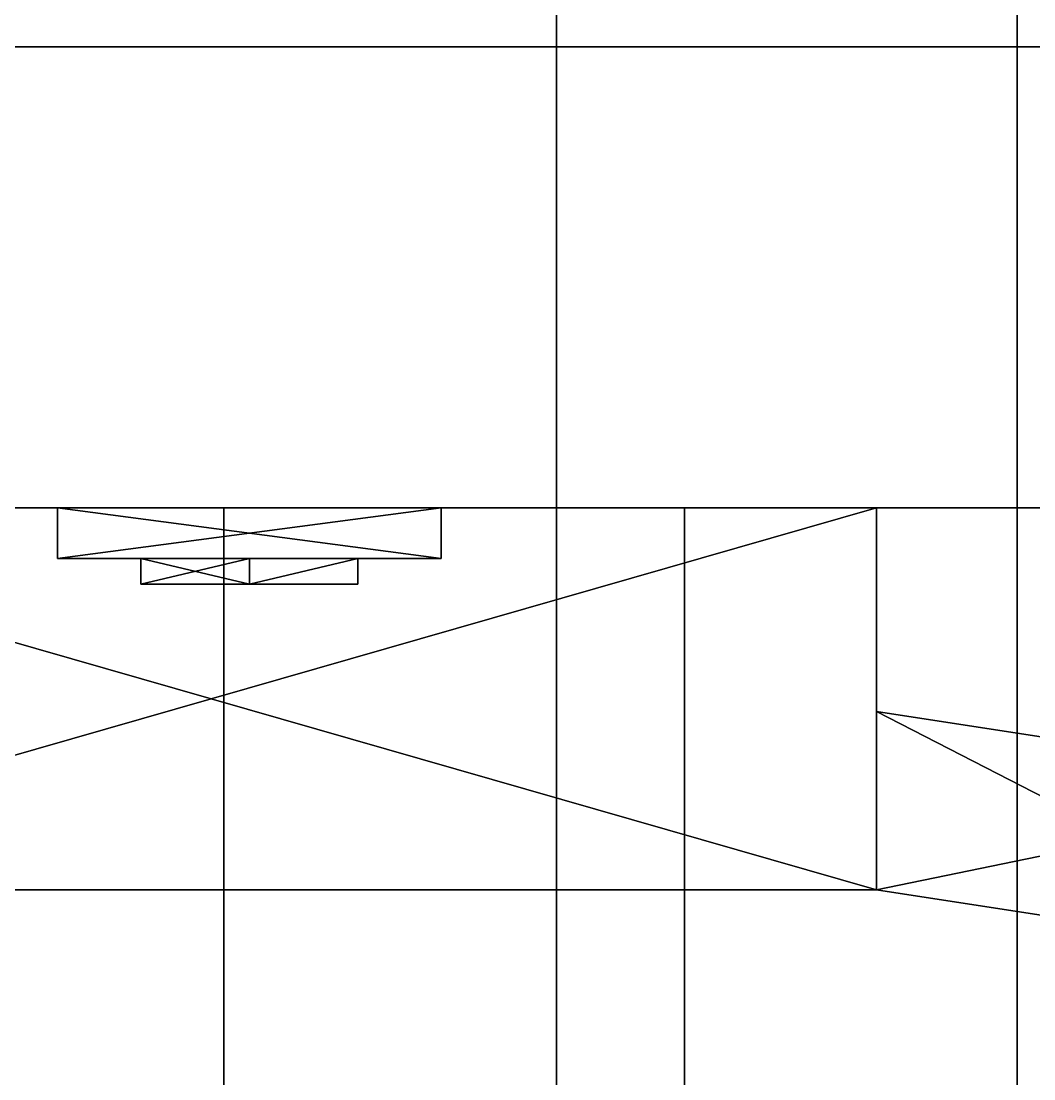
# Model space of a CAD drawing. Extents: x 0 to 4956, y -4930 to 0.
# Drawn here: x 624.09 to 663.65, y -610.31 to -569 of the extents above; entities that cross this region are included whole.
import ezdxf

# ---------------------------------------------------------------- set-up
doc = ezdxf.new("R2010")
doc.units = 0
for name, color, linetype in [('LAYER0', 7, 'CONTINUOUS'), ('LAYER146', 7, 'CONTINUOUS'), ('LAYER151', 7, 'CONTINUOUS'), ('LAYER155', 7, 'CONTINUOUS'), ('LAYER160', 7, 'CONTINUOUS'), ('LAYER395', 253, 'CONTINUOUS'), ('LAYER397', 253, 'CONTINUOUS'), ('LAYER399', 253, 'CONTINUOUS'), ('LAYER4', 7, 'CONTINUOUS'), ('LAYER401', 253, 'CONTINUOUS'), ('LAYER403', 253, 'CONTINUOUS'), ('LAYER639', 9, 'CONTINUOUS')]:
    doc.layers.add(name, color=color, linetype=linetype)

msp = doc.modelspace()

# ---------------------------------------------------------------- linework, layer by layer
at = {"layer": 'LAYER0', "invisible_edges": 1}
for points in [[(4956, 0), (0, -4930), (0, 0), (4956, 0)], [(4956, -4930, 5), (0, 0, 5), (0, -4930, 5), (4956, -4930, 5)], [(0, 0, 5), (4956, -4930, 5), (4956, 0, 5), (0, 0, 5)], [(0, -4930), (4956, 0), (4956, -4930), (0, -4930)]]:
    msp.add_3dface(points, dxfattribs=at)
at = {"layer": 'LAYER146', "invisible_edges": 1}
for points in [[(120, -588, 5), (670, -570, 5), (670, -588, 5), (120, -588, 5)], [(670, -570, 5), (120, -588, 5), (120, -570, 5), (670, -570, 5)], [(120, -570, 2545), (670, -588, 2545), (670, -570, 2545), (120, -570, 2545)], [(670, -588, 2545), (120, -570, 2545), (120, -588, 2545), (670, -588, 2545)], [(670, -570, 5), (120, -570, 2545), (670, -570, 2545), (670, -570, 5)], [(120, -570, 2545), (670, -570, 5), (120, -570, 5), (120, -570, 2545)], [(120, -588, 5), (670, -588, 2545), (120, -588, 2545), (120, -588, 5)], [(670, -588, 2545), (120, -588, 5), (670, -588, 5), (670, -588, 2545)]]:
    msp.add_3dface(points, dxfattribs=at)
at = {"layer": 'LAYER151', "invisible_edges": 1}
for points in [[(120, -588, 85), (670, -978, 85), (120, -978, 85), (120, -588, 85)], [(670, -978, 85), (120, -588, 85), (670, -588, 85), (670, -978, 85)], [(120, -588, 85), (670, -588, 103), (670, -588, 85), (120, -588, 85)], [(670, -588, 103), (120, -588, 85), (120, -588, 103), (670, -588, 103)], [(670, -588, 103), (120, -978, 103), (670, -978, 103), (670, -588, 103)], [(120, -978, 103), (670, -588, 103), (120, -588, 103), (120, -978, 103)]]:
    msp.add_3dface(points, dxfattribs=at)
at = {"layer": 'LAYER155', "invisible_edges": 1}
for points in [[(632, -588, 85), (632, -978, 5), (632, -978, 85), (632, -588, 85)], [(632, -978, 5), (632, -588, 85), (632, -588, 5), (632, -978, 5)], [(650, -588, 5), (632, -978, 5), (632, -588, 5), (650, -588, 5)], [(632, -978, 5), (650, -588, 5), (650, -978, 5), (632, -978, 5)], [(632, -588, 85), (650, -588, 5), (632, -588, 5), (632, -588, 85)], [(650, -588, 5), (632, -588, 85), (650, -588, 85), (650, -588, 5)], [(650, -978, 85), (632, -588, 85), (632, -978, 85), (650, -978, 85)], [(632, -588, 85), (650, -978, 85), (650, -588, 85), (632, -588, 85)], [(650, -588, 5), (650, -978, 85), (650, -978, 5), (650, -588, 5)], [(650, -978, 85), (650, -588, 5), (650, -588, 85), (650, -978, 85)]]:
    msp.add_3dface(points, dxfattribs=at)
at = {"layer": 'LAYER160', "invisible_edges": 1}
for points in [[(120, -978, 2544), (670, -588, 2544), (120, -588, 2544), (120, -978, 2544)], [(670, -588, 2544), (120, -978, 2544), (670, -978, 2544), (670, -588, 2544)], [(120, -588, 2526), (670, -588, 2544), (670, -588, 2526), (120, -588, 2526)], [(670, -588, 2544), (120, -588, 2526), (120, -588, 2544), (670, -588, 2544)], [(670, -978, 2526), (120, -588, 2526), (670, -588, 2526), (670, -978, 2526)], [(120, -588, 2526), (670, -978, 2526), (120, -978, 2526), (120, -588, 2526)]]:
    msp.add_3dface(points, dxfattribs=at)
at = {"layer": 'LAYER395'}
for points in [[(657.5, -588, 181.2174), (657.5, -602.9214, 181.2174), (605.5, -588, 181.2174), (657.5, -588, 181.2174)], [(605.5, -588, 181.2174), (657.5, -602.9214, 181.2174), (605.5, -602.9214, 181.2174), (605.5, -588, 181.2174)], [(605.5, -588, 194.7826), (605.5, -602.9214, 194.7826), (657.5, -588, 194.7826), (605.5, -588, 194.7826)], [(657.5, -588, 194.7826), (605.5, -602.9214, 194.7826), (657.5, -602.9214, 194.7826), (657.5, -588, 194.7826)], [(640.5, -589.9897, 214), (640.5, -588, 214), (625.5, -588, 214), (640.5, -589.9897, 214)], [(640.5, -589.9897, 214), (625.5, -588, 214), (625.5, -589.9897, 214), (640.5, -589.9897, 214)], [(625.5, -589.9897, 214), (625.5, -588, 214), (625.5, -588, 162), (625.5, -589.9897, 214)], [(625.5, -589.9897, 214), (625.5, -588, 162), (625.5, -589.9897, 162), (625.5, -589.9897, 214)], [(625.5, -589.9897, 162), (625.5, -588, 162), (640.5, -588, 162), (625.5, -589.9897, 162)], [(625.5, -589.9897, 162), (640.5, -588, 162), (640.5, -589.9897, 162), (625.5, -589.9897, 162)], [(640.5, -588, 162), (640.5, -588, 214), (640.5, -589.9897, 214), (640.5, -588, 162)], [(640.5, -588, 162), (640.5, -589.9897, 214), (640.5, -589.9897, 162), (640.5, -588, 162)], [(640.5, -589.9897, 162), (640.5, -589.9897, 214), (625.5, -589.9897, 214), (640.5, -589.9897, 162)], [(640.5, -589.9897, 162), (625.5, -589.9897, 214), (625.5, -589.9897, 162), (640.5, -589.9897, 162)], [(633, -590.9844, 201.2909), (628.7574, -590.9844, 206.087), (633, -589.9897, 201.2909), (633, -590.9844, 201.2909)], [(633, -589.9897, 201.2909), (628.7574, -590.9844, 206.087), (628.7574, -589.9897, 206.087), (633, -589.9897, 201.2909)], [(628.7574, -590.9844, 206.087), (633, -590.9844, 210.883), (628.7574, -589.9897, 206.087), (628.7574, -590.9844, 206.087)], [(628.7574, -589.9897, 206.087), (633, -590.9844, 210.883), (633, -589.9897, 210.883), (628.7574, -589.9897, 206.087)], [(633, -589.9897, 210.883), (628.7574, -589.9897, 206.087), (633, -589.9897, 201.2909), (633, -589.9897, 210.883)], [(633, -590.9844, 165.117), (628.7574, -590.9844, 169.913), (633, -589.9897, 165.117), (633, -590.9844, 165.117)], [(633, -589.9897, 165.117), (628.7574, -590.9844, 169.913), (628.7574, -589.9897, 169.913), (633, -589.9897, 165.117)], [(628.7574, -590.9844, 169.913), (633, -590.9844, 174.7091), (628.7574, -589.9897, 169.913), (628.7574, -590.9844, 169.913)], [(628.7574, -589.9897, 169.913), (633, -590.9844, 174.7091), (633, -589.9897, 174.7091), (628.7574, -589.9897, 169.913)], [(633, -589.9897, 174.7091), (628.7574, -589.9897, 169.913), (633, -589.9897, 165.117), (633, -589.9897, 174.7091)], [(637.2426, -590.9844, 206.087), (633, -590.9844, 201.2909), (637.2426, -589.9897, 206.087), (637.2426, -590.9844, 206.087)], [(637.2426, -589.9897, 206.087), (633, -590.9844, 201.2909), (633, -589.9897, 201.2909), (637.2426, -589.9897, 206.087)], [(633, -589.9897, 210.883), (633, -589.9897, 201.2909), (637.2426, -589.9897, 206.087), (633, -589.9897, 210.883)], [(633, -589.9897, 210.883), (633, -590.9844, 210.883), (637.2426, -589.9897, 206.087), (633, -589.9897, 210.883)], [(637.2426, -589.9897, 206.087), (633, -590.9844, 210.883), (637.2426, -590.9844, 206.087), (637.2426, -589.9897, 206.087)], [(637.2426, -590.9844, 169.913), (633, -590.9844, 165.117), (637.2426, -589.9897, 169.913), (637.2426, -590.9844, 169.913)], [(637.2426, -589.9897, 169.913), (633, -590.9844, 165.117), (633, -589.9897, 165.117), (637.2426, -589.9897, 169.913)], [(633, -589.9897, 174.7091), (633, -589.9897, 165.117), (637.2426, -589.9897, 169.913), (633, -589.9897, 174.7091)], [(633, -589.9897, 174.7091), (633, -590.9844, 174.7091), (637.2426, -589.9897, 169.913), (633, -589.9897, 174.7091)], [(637.2426, -589.9897, 169.913), (633, -590.9844, 174.7091), (637.2426, -590.9844, 169.913), (637.2426, -589.9897, 169.913)], [(633, -590.9844, 210.883), (628.7574, -590.9844, 206.087), (637.2426, -590.9844, 206.087), (633, -590.9844, 210.883)], [(637.2426, -590.9844, 206.087), (628.7574, -590.9844, 206.087), (633, -590.9844, 201.2909), (637.2426, -590.9844, 206.087)], [(633, -590.9844, 174.7091), (628.7574, -590.9844, 169.913), (637.2426, -590.9844, 169.913), (633, -590.9844, 174.7091)], [(637.2426, -590.9844, 169.913), (628.7574, -590.9844, 169.913), (633, -590.9844, 165.117), (637.2426, -590.9844, 169.913)], [(676.8654, -598.9424, 181.2174), (676.8654, -605.9058, 181.2174), (657.5, -595.958, 181.2174), (676.8654, -598.9424, 181.2174)], [(657.5, -595.958, 181.2174), (676.8654, -605.9058, 181.2174), (657.5, -602.9214, 181.2174), (657.5, -595.958, 181.2174)], [(657.5, -595.958, 194.7826), (657.5, -602.9214, 194.7826), (676.8654, -598.9424, 194.7826), (657.5, -595.958, 194.7826)], [(676.8654, -598.9424, 194.7826), (657.5, -602.9214, 194.7826), (676.8654, -605.9058, 194.7826), (676.8654, -598.9424, 194.7826)], [(657.5, -602.9214, 181.2174), (657.5, -602.9214, 194.7826), (605.5, -602.9214, 181.2174), (657.5, -602.9214, 181.2174)], [(605.5, -602.9214, 181.2174), (657.5, -602.9214, 194.7826), (605.5, -602.9214, 194.7826), (605.5, -602.9214, 181.2174)], [(676.8654, -605.9058, 181.2174), (676.8654, -605.9058, 194.7826), (657.5, -602.9214, 181.2174), (676.8654, -605.9058, 181.2174)], [(657.5, -602.9214, 181.2174), (676.8654, -605.9058, 194.7826), (657.5, -602.9214, 194.7826), (657.5, -602.9214, 181.2174)]]:
    msp.add_3dface(points, dxfattribs=at)
at = {"layer": 'LAYER397'}
for points in [[(657.5, -588, 744.7174), (657.5, -602.9214, 744.7174), (605.5, -588, 744.7174), (657.5, -588, 744.7174)], [(605.5, -588, 744.7174), (657.5, -602.9214, 744.7174), (605.5, -602.9214, 744.7174), (605.5, -588, 744.7174)], [(605.5, -588, 758.2826), (605.5, -602.9214, 758.2826), (657.5, -588, 758.2826), (605.5, -588, 758.2826)], [(657.5, -588, 758.2826), (605.5, -602.9214, 758.2826), (657.5, -602.9214, 758.2826), (657.5, -588, 758.2826)], [(640.5, -589.9897, 777.5), (640.5, -588, 777.5), (625.5, -588, 777.5), (640.5, -589.9897, 777.5)], [(640.5, -589.9897, 777.5), (625.5, -588, 777.5), (625.5, -589.9897, 777.5), (640.5, -589.9897, 777.5)], [(625.5, -589.9897, 777.5), (625.5, -588, 777.5), (625.5, -588, 725.5), (625.5, -589.9897, 777.5)], [(625.5, -589.9897, 777.5), (625.5, -588, 725.5), (625.5, -589.9897, 725.5), (625.5, -589.9897, 777.5)], [(625.5, -589.9897, 725.5), (625.5, -588, 725.5), (640.5, -588, 725.5), (625.5, -589.9897, 725.5)], [(625.5, -589.9897, 725.5), (640.5, -588, 725.5), (640.5, -589.9897, 725.5), (625.5, -589.9897, 725.5)], [(640.5, -588, 725.5), (640.5, -588, 777.5), (640.5, -589.9897, 777.5), (640.5, -588, 725.5)], [(640.5, -588, 725.5), (640.5, -589.9897, 777.5), (640.5, -589.9897, 725.5), (640.5, -588, 725.5)], [(640.5, -589.9897, 725.5), (640.5, -589.9897, 777.5), (625.5, -589.9897, 777.5), (640.5, -589.9897, 725.5)], [(640.5, -589.9897, 725.5), (625.5, -589.9897, 777.5), (625.5, -589.9897, 725.5), (640.5, -589.9897, 725.5)], [(633, -590.9844, 764.791), (628.7574, -590.9844, 769.587), (633, -589.9897, 764.791), (633, -590.9844, 764.791)], [(633, -589.9897, 764.791), (628.7574, -590.9844, 769.587), (628.7574, -589.9897, 769.587), (633, -589.9897, 764.791)], [(628.7574, -590.9844, 769.587), (633, -590.9844, 774.383), (628.7574, -589.9897, 769.587), (628.7574, -590.9844, 769.587)], [(628.7574, -589.9897, 769.587), (633, -590.9844, 774.383), (633, -589.9897, 774.383), (628.7574, -589.9897, 769.587)], [(633, -589.9897, 774.383), (628.7574, -589.9897, 769.587), (633, -589.9897, 764.791), (633, -589.9897, 774.383)], [(633, -590.9844, 728.617), (628.7574, -590.9844, 733.413), (633, -589.9897, 728.617), (633, -590.9844, 728.617)], [(633, -589.9897, 728.617), (628.7574, -590.9844, 733.413), (628.7574, -589.9897, 733.413), (633, -589.9897, 728.617)], [(628.7574, -590.9844, 733.413), (633, -590.9844, 738.209), (628.7574, -589.9897, 733.413), (628.7574, -590.9844, 733.413)], [(628.7574, -589.9897, 733.413), (633, -590.9844, 738.209), (633, -589.9897, 738.209), (628.7574, -589.9897, 733.413)], [(633, -589.9897, 738.209), (628.7574, -589.9897, 733.413), (633, -589.9897, 728.617), (633, -589.9897, 738.209)], [(637.2426, -590.9844, 769.587), (633, -590.9844, 764.791), (637.2426, -589.9897, 769.587), (637.2426, -590.9844, 769.587)], [(637.2426, -589.9897, 769.587), (633, -590.9844, 764.791), (633, -589.9897, 764.791), (637.2426, -589.9897, 769.587)], [(633, -589.9897, 774.383), (633, -589.9897, 764.791), (637.2426, -589.9897, 769.587), (633, -589.9897, 774.383)], [(633, -589.9897, 774.383), (633, -590.9844, 774.383), (637.2426, -589.9897, 769.587), (633, -589.9897, 774.383)], [(637.2426, -589.9897, 769.587), (633, -590.9844, 774.383), (637.2426, -590.9844, 769.587), (637.2426, -589.9897, 769.587)], [(637.2426, -590.9844, 733.413), (633, -590.9844, 728.617), (637.2426, -589.9897, 733.413), (637.2426, -590.9844, 733.413)], [(637.2426, -589.9897, 733.413), (633, -590.9844, 728.617), (633, -589.9897, 728.617), (637.2426, -589.9897, 733.413)], [(633, -589.9897, 738.209), (633, -589.9897, 728.617), (637.2426, -589.9897, 733.413), (633, -589.9897, 738.209)], [(633, -589.9897, 738.209), (633, -590.9844, 738.209), (637.2426, -589.9897, 733.413), (633, -589.9897, 738.209)], [(637.2426, -589.9897, 733.413), (633, -590.9844, 738.209), (637.2426, -590.9844, 733.413), (637.2426, -589.9897, 733.413)], [(633, -590.9844, 774.383), (628.7574, -590.9844, 769.587), (637.2426, -590.9844, 769.587), (633, -590.9844, 774.383)], [(637.2426, -590.9844, 769.587), (628.7574, -590.9844, 769.587), (633, -590.9844, 764.791), (637.2426, -590.9844, 769.587)], [(633, -590.9844, 738.209), (628.7574, -590.9844, 733.413), (637.2426, -590.9844, 733.413), (633, -590.9844, 738.209)], [(637.2426, -590.9844, 733.413), (628.7574, -590.9844, 733.413), (633, -590.9844, 728.617), (637.2426, -590.9844, 733.413)], [(676.8654, -598.9424, 744.7174), (676.8654, -605.9058, 744.7174), (657.5, -595.958, 744.7174), (676.8654, -598.9424, 744.7174)], [(657.5, -595.958, 744.7174), (676.8654, -605.9058, 744.7174), (657.5, -602.9214, 744.7174), (657.5, -595.958, 744.7174)], [(657.5, -595.958, 758.2826), (657.5, -602.9214, 758.2826), (676.8654, -598.9424, 758.2826), (657.5, -595.958, 758.2826)], [(676.8654, -598.9424, 758.2826), (657.5, -602.9214, 758.2826), (676.8654, -605.9058, 758.2826), (676.8654, -598.9424, 758.2826)], [(657.5, -602.9214, 744.7174), (657.5, -602.9214, 758.2826), (605.5, -602.9214, 744.7174), (657.5, -602.9214, 744.7174)], [(605.5, -602.9214, 744.7174), (657.5, -602.9214, 758.2826), (605.5, -602.9214, 758.2826), (605.5, -602.9214, 744.7174)], [(676.8654, -605.9058, 744.7174), (676.8654, -605.9058, 758.2826), (657.5, -602.9214, 744.7174), (676.8654, -605.9058, 744.7174)], [(657.5, -602.9214, 744.7174), (676.8654, -605.9058, 758.2826), (657.5, -602.9214, 758.2826), (657.5, -602.9214, 744.7174)]]:
    msp.add_3dface(points, dxfattribs=at)
at = {"layer": 'LAYER399'}
for points in [[(657.5, -588, 1308.217), (657.5, -602.9214, 1308.217), (605.5, -588, 1308.217), (657.5, -588, 1308.217)], [(605.5, -588, 1308.217), (657.5, -602.9214, 1308.217), (605.5, -602.9214, 1308.217), (605.5, -588, 1308.217)], [(605.5, -588, 1321.783), (605.5, -602.9214, 1321.783), (657.5, -588, 1321.783), (605.5, -588, 1321.783)], [(657.5, -588, 1321.783), (605.5, -602.9214, 1321.783), (657.5, -602.9214, 1321.783), (657.5, -588, 1321.783)], [(640.5, -589.9897, 1341), (640.5, -588, 1341), (625.5, -588, 1341), (640.5, -589.9897, 1341)], [(640.5, -589.9897, 1341), (625.5, -588, 1341), (625.5, -589.9897, 1341), (640.5, -589.9897, 1341)], [(625.5, -589.9897, 1341), (625.5, -588, 1341), (625.5, -588, 1289), (625.5, -589.9897, 1341)], [(625.5, -589.9897, 1341), (625.5, -588, 1289), (625.5, -589.9897, 1289), (625.5, -589.9897, 1341)], [(625.5, -589.9897, 1289), (625.5, -588, 1289), (640.5, -588, 1289), (625.5, -589.9897, 1289)], [(625.5, -589.9897, 1289), (640.5, -588, 1289), (640.5, -589.9897, 1289), (625.5, -589.9897, 1289)], [(640.5, -588, 1289), (640.5, -588, 1341), (640.5, -589.9897, 1341), (640.5, -588, 1289)], [(640.5, -588, 1289), (640.5, -589.9897, 1341), (640.5, -589.9897, 1289), (640.5, -588, 1289)], [(640.5, -589.9897, 1289), (640.5, -589.9897, 1341), (625.5, -589.9897, 1341), (640.5, -589.9897, 1289)], [(640.5, -589.9897, 1289), (625.5, -589.9897, 1341), (625.5, -589.9897, 1289), (640.5, -589.9897, 1289)], [(633, -590.9844, 1328.291), (628.7574, -590.9844, 1333.087), (633, -589.9897, 1328.291), (633, -590.9844, 1328.291)], [(633, -589.9897, 1328.291), (628.7574, -590.9844, 1333.087), (628.7574, -589.9897, 1333.087), (633, -589.9897, 1328.291)], [(628.7574, -590.9844, 1333.087), (633, -590.9844, 1337.883), (628.7574, -589.9897, 1333.087), (628.7574, -590.9844, 1333.087)], [(628.7574, -589.9897, 1333.087), (633, -590.9844, 1337.883), (633, -589.9897, 1337.883), (628.7574, -589.9897, 1333.087)], [(633, -589.9897, 1337.883), (628.7574, -589.9897, 1333.087), (633, -589.9897, 1328.291), (633, -589.9897, 1337.883)], [(633, -590.9844, 1292.117), (628.7574, -590.9844, 1296.913), (633, -589.9897, 1292.117), (633, -590.9844, 1292.117)], [(633, -589.9897, 1292.117), (628.7574, -590.9844, 1296.913), (628.7574, -589.9897, 1296.913), (633, -589.9897, 1292.117)], [(628.7574, -590.9844, 1296.913), (633, -590.9844, 1301.709), (628.7574, -589.9897, 1296.913), (628.7574, -590.9844, 1296.913)], [(628.7574, -589.9897, 1296.913), (633, -590.9844, 1301.709), (633, -589.9897, 1301.709), (628.7574, -589.9897, 1296.913)], [(633, -589.9897, 1301.709), (628.7574, -589.9897, 1296.913), (633, -589.9897, 1292.117), (633, -589.9897, 1301.709)], [(637.2426, -590.9844, 1333.087), (633, -590.9844, 1328.291), (637.2426, -589.9897, 1333.087), (637.2426, -590.9844, 1333.087)], [(637.2426, -589.9897, 1333.087), (633, -590.9844, 1328.291), (633, -589.9897, 1328.291), (637.2426, -589.9897, 1333.087)], [(633, -589.9897, 1337.883), (633, -589.9897, 1328.291), (637.2426, -589.9897, 1333.087), (633, -589.9897, 1337.883)], [(633, -589.9897, 1337.883), (633, -590.9844, 1337.883), (637.2426, -589.9897, 1333.087), (633, -589.9897, 1337.883)], [(637.2426, -589.9897, 1333.087), (633, -590.9844, 1337.883), (637.2426, -590.9844, 1333.087), (637.2426, -589.9897, 1333.087)], [(637.2426, -590.9844, 1296.913), (633, -590.9844, 1292.117), (637.2426, -589.9897, 1296.913), (637.2426, -590.9844, 1296.913)], [(637.2426, -589.9897, 1296.913), (633, -590.9844, 1292.117), (633, -589.9897, 1292.117), (637.2426, -589.9897, 1296.913)], [(633, -589.9897, 1301.709), (633, -589.9897, 1292.117), (637.2426, -589.9897, 1296.913), (633, -589.9897, 1301.709)], [(633, -589.9897, 1301.709), (633, -590.9844, 1301.709), (637.2426, -589.9897, 1296.913), (633, -589.9897, 1301.709)], [(637.2426, -589.9897, 1296.913), (633, -590.9844, 1301.709), (637.2426, -590.9844, 1296.913), (637.2426, -589.9897, 1296.913)], [(633, -590.9844, 1337.883), (628.7574, -590.9844, 1333.087), (637.2426, -590.9844, 1333.087), (633, -590.9844, 1337.883)], [(637.2426, -590.9844, 1333.087), (628.7574, -590.9844, 1333.087), (633, -590.9844, 1328.291), (637.2426, -590.9844, 1333.087)], [(633, -590.9844, 1301.709), (628.7574, -590.9844, 1296.913), (637.2426, -590.9844, 1296.913), (633, -590.9844, 1301.709)], [(637.2426, -590.9844, 1296.913), (628.7574, -590.9844, 1296.913), (633, -590.9844, 1292.117), (637.2426, -590.9844, 1296.913)], [(676.8654, -598.9424, 1308.217), (676.8654, -605.9058, 1308.217), (657.5, -595.958, 1308.217), (676.8654, -598.9424, 1308.217)], [(657.5, -595.958, 1308.217), (676.8654, -605.9058, 1308.217), (657.5, -602.9214, 1308.217), (657.5, -595.958, 1308.217)], [(657.5, -595.958, 1321.783), (657.5, -602.9214, 1321.783), (676.8654, -598.9424, 1321.783), (657.5, -595.958, 1321.783)], [(676.8654, -598.9424, 1321.783), (657.5, -602.9214, 1321.783), (676.8654, -605.9058, 1321.783), (676.8654, -598.9424, 1321.783)], [(657.5, -602.9214, 1308.217), (657.5, -602.9214, 1321.783), (605.5, -602.9214, 1308.217), (657.5, -602.9214, 1308.217)], [(605.5, -602.9214, 1308.217), (657.5, -602.9214, 1321.783), (605.5, -602.9214, 1321.783), (605.5, -602.9214, 1308.217)], [(676.8654, -605.9058, 1308.217), (676.8654, -605.9058, 1321.783), (657.5, -602.9214, 1308.217), (676.8654, -605.9058, 1308.217)], [(657.5, -602.9214, 1308.217), (676.8654, -605.9058, 1321.783), (657.5, -602.9214, 1321.783), (657.5, -602.9214, 1308.217)]]:
    msp.add_3dface(points, dxfattribs=at)
at = {"layer": 'LAYER4', "invisible_edges": 1}
for points in [[(120, -570, 5), (670, -552, 5), (670, -570, 5), (120, -570, 5)], [(670, -552, 5), (120, -570, 5), (120, -552, 5), (670, -552, 5)], [(120, -552, 2545), (670, -570, 2545), (670, -552, 2545), (120, -552, 2545)], [(670, -570, 2545), (120, -552, 2545), (120, -570, 2545), (670, -570, 2545)], [(670, -570, 2545), (120, -570, 5), (670, -570, 5), (670, -570, 2545)], [(120, -570, 5), (670, -570, 2545), (120, -570, 2545), (120, -570, 5)]]:
    msp.add_3dface(points, dxfattribs=at)
at = {"layer": 'LAYER401'}
for points in [[(657.5, -588, 1871.717), (657.5, -602.9214, 1871.717), (605.5, -588, 1871.717), (657.5, -588, 1871.717)], [(605.5, -588, 1871.717), (657.5, -602.9214, 1871.717), (605.5, -602.9214, 1871.717), (605.5, -588, 1871.717)], [(605.5, -588, 1885.283), (605.5, -602.9214, 1885.283), (657.5, -588, 1885.283), (605.5, -588, 1885.283)], [(657.5, -588, 1885.283), (605.5, -602.9214, 1885.283), (657.5, -602.9214, 1885.283), (657.5, -588, 1885.283)], [(640.5, -589.9897, 1904.5), (640.5, -588, 1904.5), (625.5, -588, 1904.5), (640.5, -589.9897, 1904.5)], [(640.5, -589.9897, 1904.5), (625.5, -588, 1904.5), (625.5, -589.9897, 1904.5), (640.5, -589.9897, 1904.5)], [(625.5, -589.9897, 1904.5), (625.5, -588, 1904.5), (625.5, -588, 1852.5), (625.5, -589.9897, 1904.5)], [(625.5, -589.9897, 1904.5), (625.5, -588, 1852.5), (625.5, -589.9897, 1852.5), (625.5, -589.9897, 1904.5)], [(625.5, -589.9897, 1852.5), (625.5, -588, 1852.5), (640.5, -588, 1852.5), (625.5, -589.9897, 1852.5)], [(625.5, -589.9897, 1852.5), (640.5, -588, 1852.5), (640.5, -589.9897, 1852.5), (625.5, -589.9897, 1852.5)], [(640.5, -588, 1852.5), (640.5, -588, 1904.5), (640.5, -589.9897, 1904.5), (640.5, -588, 1852.5)], [(640.5, -588, 1852.5), (640.5, -589.9897, 1904.5), (640.5, -589.9897, 1852.5), (640.5, -588, 1852.5)], [(640.5, -589.9897, 1852.5), (640.5, -589.9897, 1904.5), (625.5, -589.9897, 1904.5), (640.5, -589.9897, 1852.5)], [(640.5, -589.9897, 1852.5), (625.5, -589.9897, 1904.5), (625.5, -589.9897, 1852.5), (640.5, -589.9897, 1852.5)], [(633, -590.9844, 1891.791), (628.7574, -590.9844, 1896.587), (633, -589.9897, 1891.791), (633, -590.9844, 1891.791)], [(633, -589.9897, 1891.791), (628.7574, -590.9844, 1896.587), (628.7574, -589.9897, 1896.587), (633, -589.9897, 1891.791)], [(628.7574, -590.9844, 1896.587), (633, -590.9844, 1901.383), (628.7574, -589.9897, 1896.587), (628.7574, -590.9844, 1896.587)], [(628.7574, -589.9897, 1896.587), (633, -590.9844, 1901.383), (633, -589.9897, 1901.383), (628.7574, -589.9897, 1896.587)], [(633, -589.9897, 1901.383), (628.7574, -589.9897, 1896.587), (633, -589.9897, 1891.791), (633, -589.9897, 1901.383)], [(633, -590.9844, 1855.617), (628.7574, -590.9844, 1860.413), (633, -589.9897, 1855.617), (633, -590.9844, 1855.617)], [(633, -589.9897, 1855.617), (628.7574, -590.9844, 1860.413), (628.7574, -589.9897, 1860.413), (633, -589.9897, 1855.617)], [(628.7574, -590.9844, 1860.413), (633, -590.9844, 1865.209), (628.7574, -589.9897, 1860.413), (628.7574, -590.9844, 1860.413)], [(628.7574, -589.9897, 1860.413), (633, -590.9844, 1865.209), (633, -589.9897, 1865.209), (628.7574, -589.9897, 1860.413)], [(633, -589.9897, 1865.209), (628.7574, -589.9897, 1860.413), (633, -589.9897, 1855.617), (633, -589.9897, 1865.209)], [(637.2426, -590.9844, 1896.587), (633, -590.9844, 1891.791), (637.2426, -589.9897, 1896.587), (637.2426, -590.9844, 1896.587)], [(637.2426, -589.9897, 1896.587), (633, -590.9844, 1891.791), (633, -589.9897, 1891.791), (637.2426, -589.9897, 1896.587)], [(633, -589.9897, 1901.383), (633, -589.9897, 1891.791), (637.2426, -589.9897, 1896.587), (633, -589.9897, 1901.383)], [(633, -589.9897, 1901.383), (633, -590.9844, 1901.383), (637.2426, -589.9897, 1896.587), (633, -589.9897, 1901.383)], [(637.2426, -589.9897, 1896.587), (633, -590.9844, 1901.383), (637.2426, -590.9844, 1896.587), (637.2426, -589.9897, 1896.587)], [(637.2426, -590.9844, 1860.413), (633, -590.9844, 1855.617), (637.2426, -589.9897, 1860.413), (637.2426, -590.9844, 1860.413)], [(637.2426, -589.9897, 1860.413), (633, -590.9844, 1855.617), (633, -589.9897, 1855.617), (637.2426, -589.9897, 1860.413)], [(633, -589.9897, 1865.209), (633, -589.9897, 1855.617), (637.2426, -589.9897, 1860.413), (633, -589.9897, 1865.209)], [(633, -589.9897, 1865.209), (633, -590.9844, 1865.209), (637.2426, -589.9897, 1860.413), (633, -589.9897, 1865.209)], [(637.2426, -589.9897, 1860.413), (633, -590.9844, 1865.209), (637.2426, -590.9844, 1860.413), (637.2426, -589.9897, 1860.413)], [(633, -590.9844, 1901.383), (628.7574, -590.9844, 1896.587), (637.2426, -590.9844, 1896.587), (633, -590.9844, 1901.383)], [(637.2426, -590.9844, 1896.587), (628.7574, -590.9844, 1896.587), (633, -590.9844, 1891.791), (637.2426, -590.9844, 1896.587)], [(633, -590.9844, 1865.209), (628.7574, -590.9844, 1860.413), (637.2426, -590.9844, 1860.413), (633, -590.9844, 1865.209)], [(637.2426, -590.9844, 1860.413), (628.7574, -590.9844, 1860.413), (633, -590.9844, 1855.617), (637.2426, -590.9844, 1860.413)], [(676.8654, -598.9424, 1871.717), (676.8654, -605.9058, 1871.717), (657.5, -595.958, 1871.717), (676.8654, -598.9424, 1871.717)], [(657.5, -595.958, 1871.717), (676.8654, -605.9058, 1871.717), (657.5, -602.9214, 1871.717), (657.5, -595.958, 1871.717)], [(657.5, -595.958, 1885.283), (657.5, -602.9214, 1885.283), (676.8654, -598.9424, 1885.283), (657.5, -595.958, 1885.283)], [(676.8654, -598.9424, 1885.283), (657.5, -602.9214, 1885.283), (676.8654, -605.9058, 1885.283), (676.8654, -598.9424, 1885.283)], [(657.5, -602.9214, 1871.717), (657.5, -602.9214, 1885.283), (605.5, -602.9214, 1871.717), (657.5, -602.9214, 1871.717)], [(605.5, -602.9214, 1871.717), (657.5, -602.9214, 1885.283), (605.5, -602.9214, 1885.283), (605.5, -602.9214, 1871.717)], [(676.8654, -605.9058, 1871.717), (676.8654, -605.9058, 1885.283), (657.5, -602.9214, 1871.717), (676.8654, -605.9058, 1871.717)], [(657.5, -602.9214, 1871.717), (676.8654, -605.9058, 1885.283), (657.5, -602.9214, 1885.283), (657.5, -602.9214, 1871.717)]]:
    msp.add_3dface(points, dxfattribs=at)
at = {"layer": 'LAYER403'}
for points in [[(657.5, -588, 2435.217), (657.5, -602.9214, 2435.217), (605.5, -588, 2435.217), (657.5, -588, 2435.217)], [(605.5, -588, 2435.217), (657.5, -602.9214, 2435.217), (605.5, -602.9214, 2435.217), (605.5, -588, 2435.217)], [(605.5, -588, 2448.783), (605.5, -602.9214, 2448.783), (657.5, -588, 2448.783), (605.5, -588, 2448.783)], [(657.5, -588, 2448.783), (605.5, -602.9214, 2448.783), (657.5, -602.9214, 2448.783), (657.5, -588, 2448.783)], [(640.5, -589.9897, 2468), (640.5, -588, 2468), (625.5, -588, 2468), (640.5, -589.9897, 2468)], [(640.5, -589.9897, 2468), (625.5, -588, 2468), (625.5, -589.9897, 2468), (640.5, -589.9897, 2468)], [(625.5, -589.9897, 2468), (625.5, -588, 2468), (625.5, -588, 2416), (625.5, -589.9897, 2468)], [(625.5, -589.9897, 2468), (625.5, -588, 2416), (625.5, -589.9897, 2416), (625.5, -589.9897, 2468)], [(625.5, -589.9897, 2416), (625.5, -588, 2416), (640.5, -588, 2416), (625.5, -589.9897, 2416)], [(625.5, -589.9897, 2416), (640.5, -588, 2416), (640.5, -589.9897, 2416), (625.5, -589.9897, 2416)], [(640.5, -588, 2416), (640.5, -588, 2468), (640.5, -589.9897, 2468), (640.5, -588, 2416)], [(640.5, -588, 2416), (640.5, -589.9897, 2468), (640.5, -589.9897, 2416), (640.5, -588, 2416)], [(640.5, -589.9897, 2416), (640.5, -589.9897, 2468), (625.5, -589.9897, 2468), (640.5, -589.9897, 2416)], [(640.5, -589.9897, 2416), (625.5, -589.9897, 2468), (625.5, -589.9897, 2416), (640.5, -589.9897, 2416)], [(633, -590.9844, 2455.291), (628.7574, -590.9844, 2460.087), (633, -589.9897, 2455.291), (633, -590.9844, 2455.291)], [(633, -589.9897, 2455.291), (628.7574, -590.9844, 2460.087), (628.7574, -589.9897, 2460.087), (633, -589.9897, 2455.291)], [(628.7574, -590.9844, 2460.087), (633, -590.9844, 2464.883), (628.7574, -589.9897, 2460.087), (628.7574, -590.9844, 2460.087)], [(628.7574, -589.9897, 2460.087), (633, -590.9844, 2464.883), (633, -589.9897, 2464.883), (628.7574, -589.9897, 2460.087)], [(633, -589.9897, 2464.883), (628.7574, -589.9897, 2460.087), (633, -589.9897, 2455.291), (633, -589.9897, 2464.883)], [(633, -590.9844, 2419.117), (628.7574, -590.9844, 2423.913), (633, -589.9897, 2419.117), (633, -590.9844, 2419.117)], [(633, -589.9897, 2419.117), (628.7574, -590.9844, 2423.913), (628.7574, -589.9897, 2423.913), (633, -589.9897, 2419.117)], [(628.7574, -590.9844, 2423.913), (633, -590.9844, 2428.709), (628.7574, -589.9897, 2423.913), (628.7574, -590.9844, 2423.913)], [(628.7574, -589.9897, 2423.913), (633, -590.9844, 2428.709), (633, -589.9897, 2428.709), (628.7574, -589.9897, 2423.913)], [(633, -589.9897, 2428.709), (628.7574, -589.9897, 2423.913), (633, -589.9897, 2419.117), (633, -589.9897, 2428.709)], [(637.2426, -590.9844, 2460.087), (633, -590.9844, 2455.291), (637.2426, -589.9897, 2460.087), (637.2426, -590.9844, 2460.087)], [(637.2426, -589.9897, 2460.087), (633, -590.9844, 2455.291), (633, -589.9897, 2455.291), (637.2426, -589.9897, 2460.087)], [(633, -589.9897, 2464.883), (633, -589.9897, 2455.291), (637.2426, -589.9897, 2460.087), (633, -589.9897, 2464.883)], [(633, -589.9897, 2464.883), (633, -590.9844, 2464.883), (637.2426, -589.9897, 2460.087), (633, -589.9897, 2464.883)], [(637.2426, -589.9897, 2460.087), (633, -590.9844, 2464.883), (637.2426, -590.9844, 2460.087), (637.2426, -589.9897, 2460.087)], [(637.2426, -590.9844, 2423.913), (633, -590.9844, 2419.117), (637.2426, -589.9897, 2423.913), (637.2426, -590.9844, 2423.913)], [(637.2426, -589.9897, 2423.913), (633, -590.9844, 2419.117), (633, -589.9897, 2419.117), (637.2426, -589.9897, 2423.913)], [(633, -589.9897, 2428.709), (633, -589.9897, 2419.117), (637.2426, -589.9897, 2423.913), (633, -589.9897, 2428.709)], [(633, -589.9897, 2428.709), (633, -590.9844, 2428.709), (637.2426, -589.9897, 2423.913), (633, -589.9897, 2428.709)], [(637.2426, -589.9897, 2423.913), (633, -590.9844, 2428.709), (637.2426, -590.9844, 2423.913), (637.2426, -589.9897, 2423.913)], [(633, -590.9844, 2464.883), (628.7574, -590.9844, 2460.087), (637.2426, -590.9844, 2460.087), (633, -590.9844, 2464.883)], [(637.2426, -590.9844, 2460.087), (628.7574, -590.9844, 2460.087), (633, -590.9844, 2455.291), (637.2426, -590.9844, 2460.087)], [(633, -590.9844, 2428.709), (628.7574, -590.9844, 2423.913), (637.2426, -590.9844, 2423.913), (633, -590.9844, 2428.709)], [(637.2426, -590.9844, 2423.913), (628.7574, -590.9844, 2423.913), (633, -590.9844, 2419.117), (637.2426, -590.9844, 2423.913)], [(676.8654, -598.9424, 2435.217), (676.8654, -605.9058, 2435.217), (657.5, -595.958, 2435.217), (676.8654, -598.9424, 2435.217)], [(657.5, -595.958, 2435.217), (676.8654, -605.9058, 2435.217), (657.5, -602.9214, 2435.217), (657.5, -595.958, 2435.217)], [(657.5, -595.958, 2448.783), (657.5, -602.9214, 2448.783), (676.8654, -598.9424, 2448.783), (657.5, -595.958, 2448.783)], [(676.8654, -598.9424, 2448.783), (657.5, -602.9214, 2448.783), (676.8654, -605.9058, 2448.783), (676.8654, -598.9424, 2448.783)], [(657.5, -602.9214, 2435.217), (657.5, -602.9214, 2448.783), (605.5, -602.9214, 2435.217), (657.5, -602.9214, 2435.217)], [(605.5, -602.9214, 2435.217), (657.5, -602.9214, 2448.783), (605.5, -602.9214, 2448.783), (605.5, -602.9214, 2435.217)], [(676.8654, -605.9058, 2435.217), (676.8654, -605.9058, 2448.783), (657.5, -602.9214, 2435.217), (676.8654, -605.9058, 2435.217)], [(657.5, -602.9214, 2435.217), (676.8654, -605.9058, 2448.783), (657.5, -602.9214, 2448.783), (657.5, -602.9214, 2435.217)]]:
    msp.add_3dface(points, dxfattribs=at)
at = {"layer": 'LAYER639', "invisible_edges": 1}
for points in [[(645, -170, 2645), (645, -1785, 2545), (645, -1785, 2645), (645, -170, 2645)], [(645, -1785, 2545), (645, -170, 2645), (645, -170, 2545), (645, -1785, 2545)], [(663, -170, 2545), (645, -1785, 2545), (645, -170, 2545), (663, -170, 2545)], [(645, -1785, 2545), (663, -170, 2545), (663, -1785, 2545), (645, -1785, 2545)], [(663, -1785, 2645), (645, -170, 2645), (645, -1785, 2645), (663, -1785, 2645)], [(645, -170, 2645), (663, -1785, 2645), (663, -170, 2645), (645, -170, 2645)], [(663, -170, 2545), (663, -1785, 2645), (663, -1785, 2545), (663, -170, 2545)], [(663, -1785, 2645), (663, -170, 2545), (663, -170, 2645), (663, -1785, 2645)]]:
    msp.add_3dface(points, dxfattribs=at)

doc.saveas('drawing.dxf')
